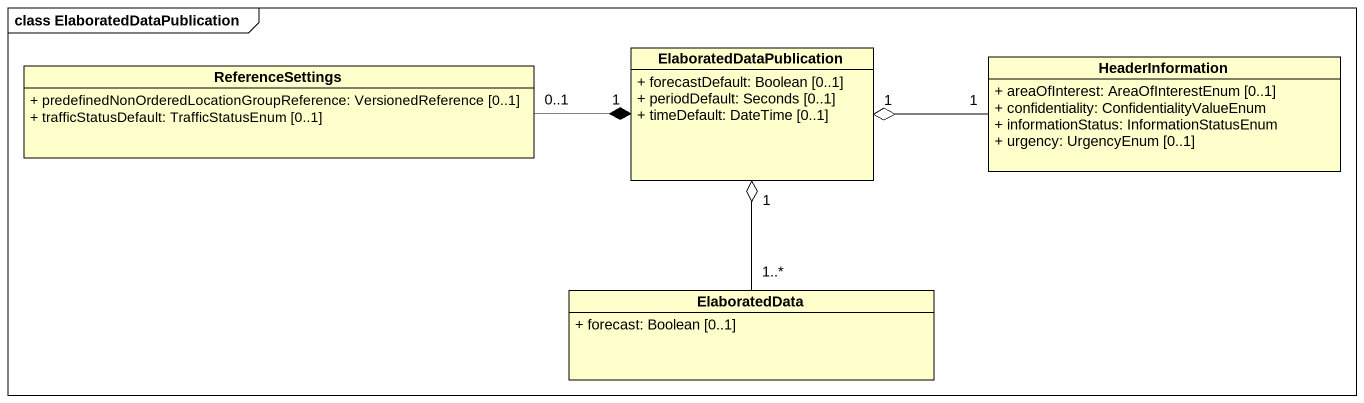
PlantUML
@startuml
mainframe class ElaboratedDataPublication
hide circle
hide empty members
skinparam classAttributeIconSize 0
class ReferenceSettings {
  + predefinedNonOrderedLocationGroupReference: VersionedReference [0..1]
  + trafficStatusDefault: TrafficStatusEnum [0..1]
}
class ElaboratedDataPublication {
  + forecastDefault: Boolean [0..1]
  + periodDefault: Seconds [0..1]
  + timeDefault: DateTime [0..1]
}
class HeaderInformation {
  + areaOfInterest: AreaOfInterestEnum [0..1]
  + confidentiality: ConfidentialityValueEnum
  + informationStatus: InformationStatusEnum
  + urgency: UrgencyEnum [0..1]
}
class ElaboratedData {
  + forecast: Boolean [0..1]
}
ReferenceSettings "0..1" -right-* "1" ElaboratedDataPublication
HeaderInformation "1" -left-o "1" ElaboratedDataPublication
ElaboratedData "1..*" -up-o "1" ElaboratedDataPublication
@enduml
